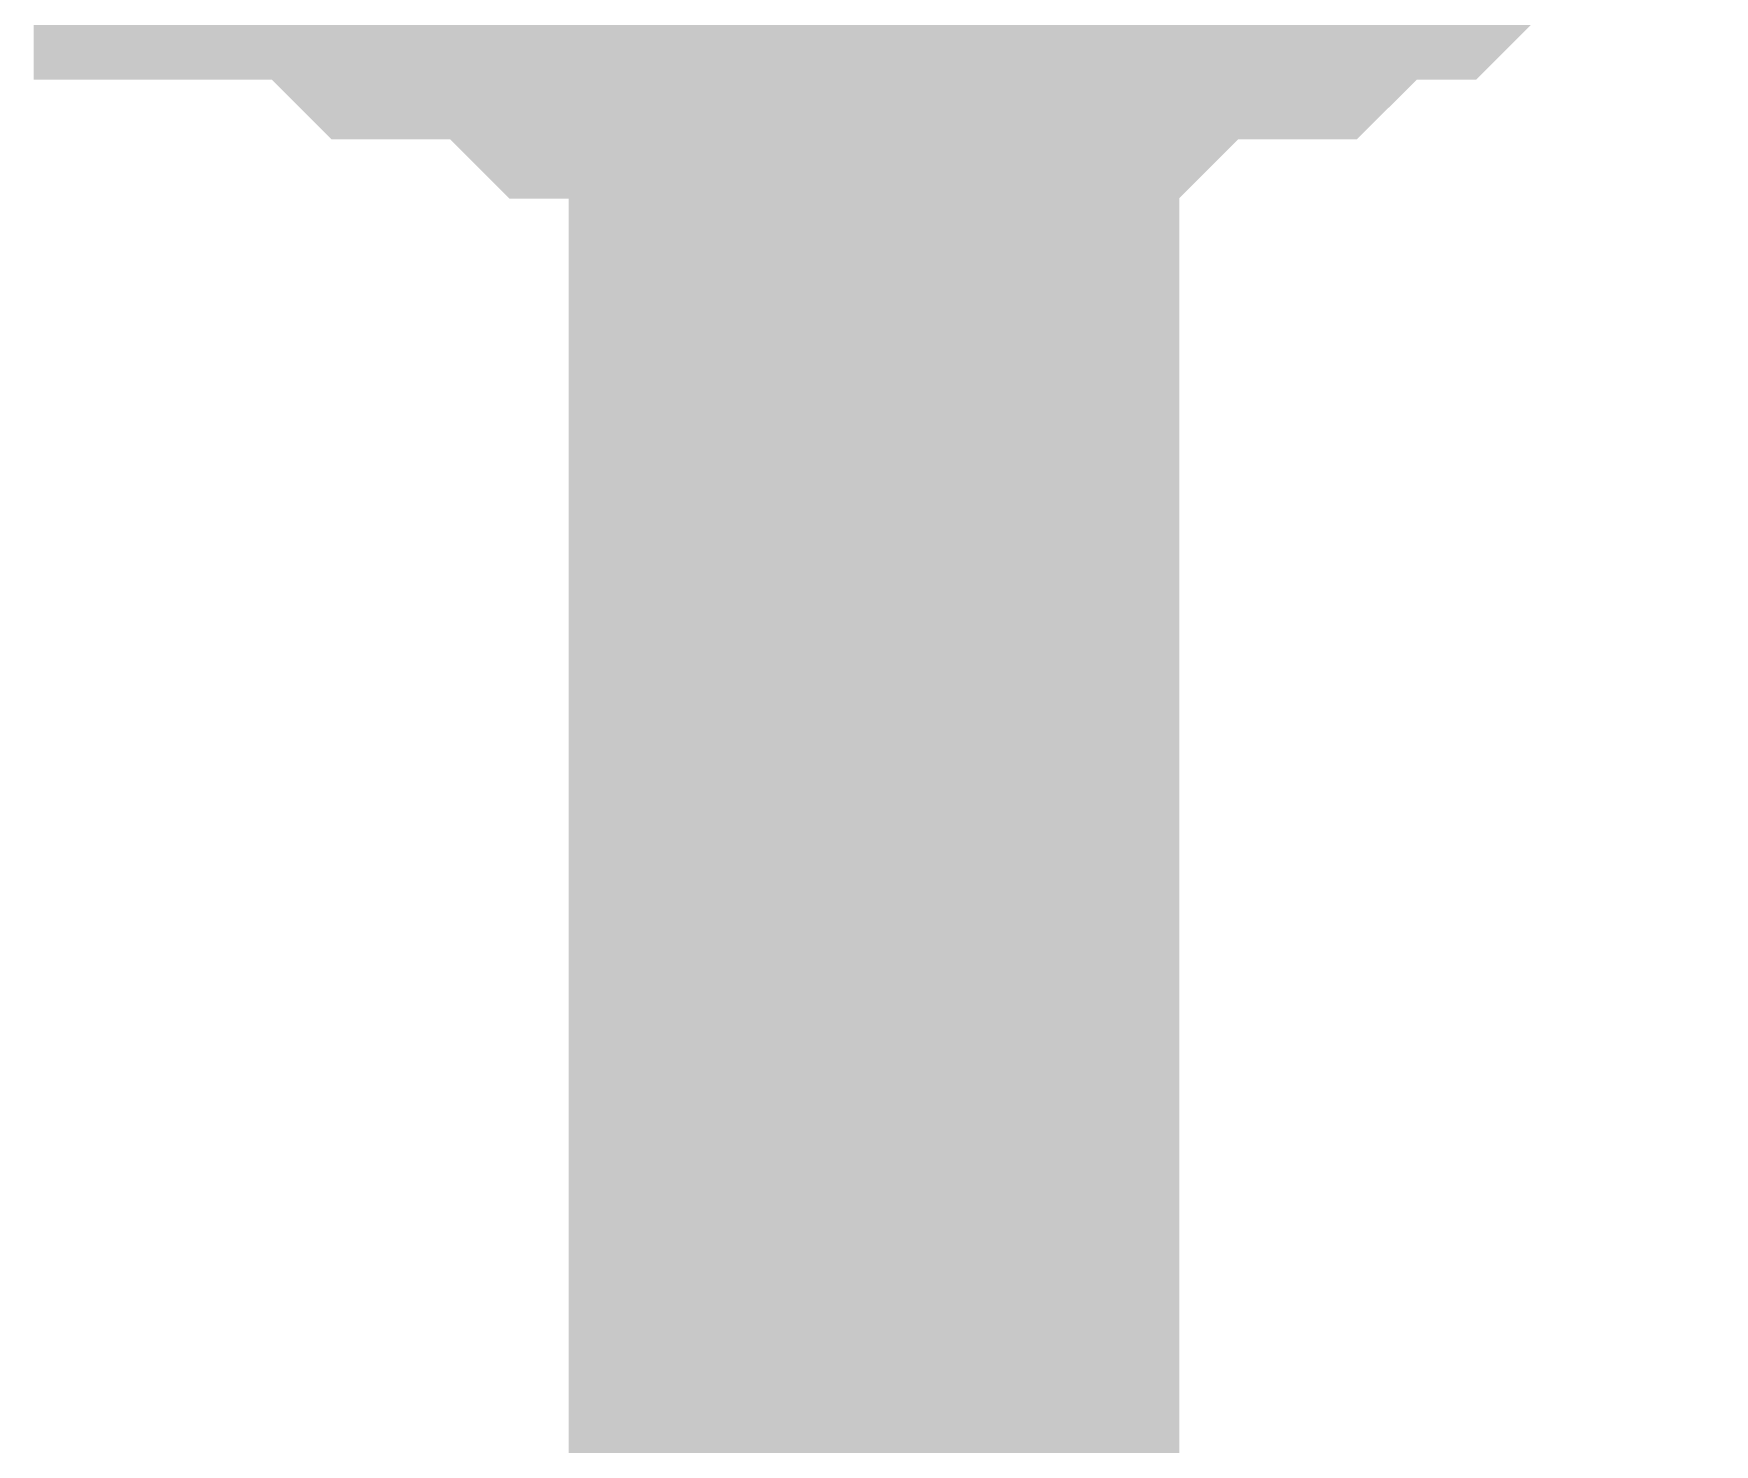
# Model space of a CAD drawing. Header units: inches. Extents: x 0 to 31.5, y 0 to 22.3.
# Drawn here: x 22.58334 to 22.61581, y 14.54957 to 14.57682 of the extents above; entities that cross this region are included whole.
import ezdxf

# ---------------------------------------------------------------- set-up
doc = ezdxf.new("R2010")
doc.units = ezdxf.units.IN
doc.header["$MEASUREMENT"] = 0
doc.layers.add('Sheet', color=255, linetype='Continuous')

msp = doc.modelspace()

# ---------------------------------------------------------------- linework, layer by layer
at = {"layer": 'Sheet'}
for points in [[(22.599573, 14.399212, 0.0118, 0.0118, 0), (22.599573, 14.599057, 0.0118, 0.0118, 0)], [(22.599573, 14.579532, 0.0118, 0.0118, 0), (22.598425, 14.579532, 0.0118, 0.0118, 0), (22.597277, 14.579532, 0.0118, 0.0118, 0), (22.596129, 14.579532, 0.0118, 0.0118, 0), (22.59498, 14.579532, 0.0118, 0.0118, 0), (22.593832, 14.580681, 0.0118, 0.0118, 0), (22.593832, 14.580681, 0.0118, 0.0118, 0), (22.592684, 14.580681, 0.0118, 0.0118, 0), (22.591535, 14.580681, 0.0118, 0.0118, 0), (22.590387, 14.581829, 0.0118, 0.0118, 0), (22.589239, 14.581829, 0.0118, 0.0118, 0), (22.589239, 14.582978, 0.0118, 0.0118, 0)], [(22.599573, 14.579532, 0.0118, 0.0118, 0), (22.598425, 14.579532, 0.0118, 0.0118, 0), (22.597277, 14.579532, 0.0118, 0.0118, 0), (22.596129, 14.579532, 0.0118, 0.0118, 0), (22.59498, 14.579532, 0.0118, 0.0118, 0), (22.593832, 14.580681, 0.0118, 0.0118, 0), (22.593832, 14.580681, 0.0118, 0.0118, 0), (22.592684, 14.580681, 0.0118, 0.0118, 0), (22.591535, 14.580681, 0.0118, 0.0118, 0), (22.590387, 14.581829, 0.0118, 0.0118, 0), (22.589239, 14.581829, 0.0118, 0.0118, 0), (22.589239, 14.582978, 0.0118, 0.0118, 0)], [(22.599573, 14.579532, 0.0118, 0.0118, 0), (22.598425, 14.579532, 0.0118, 0.0118, 0), (22.597277, 14.579532, 0.0118, 0.0118, 0), (22.596129, 14.579532, 0.0118, 0.0118, 0), (22.59498, 14.579532, 0.0118, 0.0118, 0), (22.593832, 14.580681, 0.0118, 0.0118, 0), (22.593832, 14.580681, 0.0118, 0.0118, 0), (22.592684, 14.580681, 0.0118, 0.0118, 0), (22.591535, 14.580681, 0.0118, 0.0118, 0), (22.590387, 14.581829, 0.0118, 0.0118, 0), (22.589239, 14.581829, 0.0118, 0.0118, 0), (22.589239, 14.582978, 0.0118, 0.0118, 0)], [(22.599573, 14.579532, 0.0118, 0.0118, 0), (22.598425, 14.579532, 0.0118, 0.0118, 0), (22.597277, 14.579532, 0.0118, 0.0118, 0), (22.596129, 14.579532, 0.0118, 0.0118, 0), (22.59498, 14.579532, 0.0118, 0.0118, 0), (22.593832, 14.580681, 0.0118, 0.0118, 0), (22.593832, 14.580681, 0.0118, 0.0118, 0), (22.592684, 14.580681, 0.0118, 0.0118, 0), (22.591535, 14.580681, 0.0118, 0.0118, 0), (22.590387, 14.581829, 0.0118, 0.0118, 0), (22.589239, 14.581829, 0.0118, 0.0118, 0), (22.589239, 14.582978, 0.0118, 0.0118, 0)], [(22.609908, 14.582978, 0.0118, 0.0118, 0), (22.60876, 14.581829, 0.0118, 0.0118, 0), (22.607612, 14.581829, 0.0118, 0.0118, 0), (22.606463, 14.580681, 0.0118, 0.0118, 0), (22.606463, 14.580681, 0.0118, 0.0118, 0), (22.605315, 14.580681, 0.0118, 0.0118, 0), (22.604167, 14.580681, 0.0118, 0.0118, 0), (22.603018, 14.579532, 0.0118, 0.0118, 0), (22.60187, 14.579532, 0.0118, 0.0118, 0), (22.60187, 14.579532, 0.0118, 0.0118, 0), (22.600722, 14.579532, 0.0118, 0.0118, 0), (22.599573, 14.579532, 0.0118, 0.0118, 0)], [(22.609908, 14.582978, 0.0118, 0.0118, 0), (22.60876, 14.581829, 0.0118, 0.0118, 0), (22.607612, 14.581829, 0.0118, 0.0118, 0), (22.606463, 14.580681, 0.0118, 0.0118, 0), (22.606463, 14.580681, 0.0118, 0.0118, 0), (22.605315, 14.580681, 0.0118, 0.0118, 0), (22.604167, 14.580681, 0.0118, 0.0118, 0), (22.603018, 14.579532, 0.0118, 0.0118, 0), (22.60187, 14.579532, 0.0118, 0.0118, 0), (22.60187, 14.579532, 0.0118, 0.0118, 0), (22.600722, 14.579532, 0.0118, 0.0118, 0), (22.599573, 14.579532, 0.0118, 0.0118, 0)], [(22.609908, 14.582978, 0.0118, 0.0118, 0), (22.60876, 14.581829, 0.0118, 0.0118, 0), (22.607612, 14.581829, 0.0118, 0.0118, 0), (22.606463, 14.580681, 0.0118, 0.0118, 0), (22.606463, 14.580681, 0.0118, 0.0118, 0), (22.605315, 14.580681, 0.0118, 0.0118, 0), (22.604167, 14.580681, 0.0118, 0.0118, 0), (22.603018, 14.579532, 0.0118, 0.0118, 0), (22.60187, 14.579532, 0.0118, 0.0118, 0), (22.60187, 14.579532, 0.0118, 0.0118, 0), (22.600722, 14.579532, 0.0118, 0.0118, 0), (22.599573, 14.579532, 0.0118, 0.0118, 0)], [(22.609908, 14.582978, 0.0118, 0.0118, 0), (22.60876, 14.581829, 0.0118, 0.0118, 0), (22.607612, 14.581829, 0.0118, 0.0118, 0), (22.606463, 14.580681, 0.0118, 0.0118, 0), (22.606463, 14.580681, 0.0118, 0.0118, 0), (22.605315, 14.580681, 0.0118, 0.0118, 0), (22.604167, 14.580681, 0.0118, 0.0118, 0), (22.603018, 14.579532, 0.0118, 0.0118, 0), (22.60187, 14.579532, 0.0118, 0.0118, 0), (22.60187, 14.579532, 0.0118, 0.0118, 0), (22.600722, 14.579532, 0.0118, 0.0118, 0), (22.599573, 14.579532, 0.0118, 0.0118, 0)]]:
    msp.add_lwpolyline(points, format="xyseb", dxfattribs=at)

doc.saveas('drawing.dxf')
